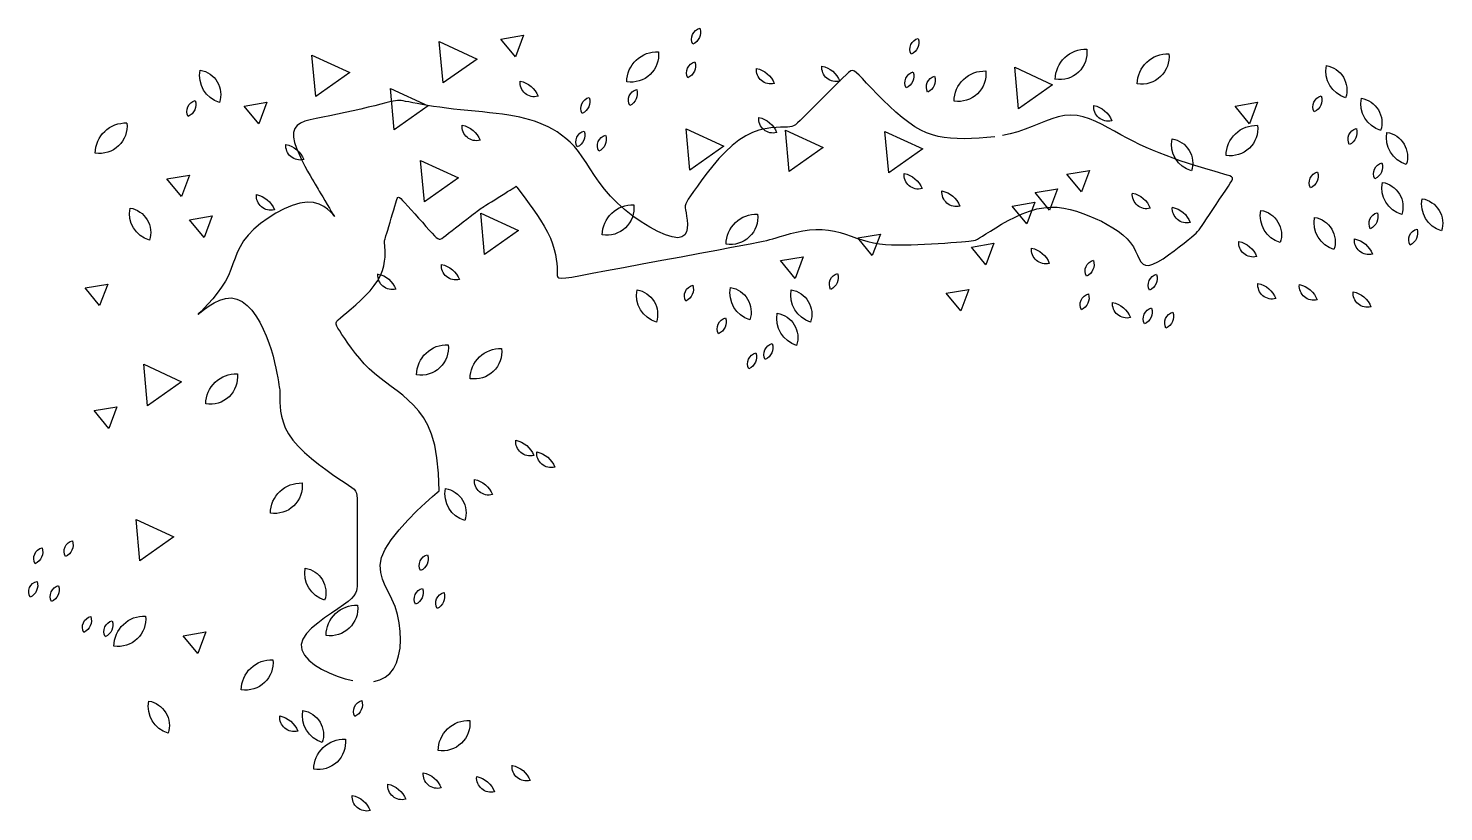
# Model space of a CAD drawing. Extents: x 4.74 to 10.01, y 6.39 to 7.86.
# Drawn here: x 4.741 to 7.396, y 6.394 to 7.864 of the extents above; entities that cross this region are included whole.
import ezdxf

# ---------------------------------------------------------------- set-up
doc = ezdxf.new("R2010")
doc.units = 0
doc.layers.get('0').update_dxf_attribs({"linetype": 'CONTINUOUS'})

# ---------------------------------------------------------------- blocks, each defined once
blk = doc.blocks.new('PLANT2')
for p, q in [((1990.9, 1376.8), (2000.4, 1385.1)), ((2004.3, 1383.7), (1998.5, 1374)), ((2000.4, 1385.1), (2008.5, 1392.6)), ((2010.2, 1392), (2004.3, 1383.7)), ((2008.5, 1392.6), (2014.8, 1398.7)), ((2015.3, 1398.5), (2010.2, 1392)), ((2014.8, 1398.7), (2018.9, 1402.8)), ((2018.9, 1402.8), (2015.3, 1398.5)), ((2018.9, 1402.8), (2020.3, 1404.3)), ((2020.3, 1404.3), (2018.9, 1402.8)), ((1958, 1353.1), (1969.3, 1360.2)), ((1969.3, 1360.2), (1980.4, 1368.3)), ((1980.4, 1368.3), (1990.9, 1376.8)), ((1993.6, 1363.5), (1990.3, 1352.6)), ((1998.5, 1374), (1993.6, 1363.5)), ((1893.3, 1325.5), (1903.9, 1330.7)), ((1903.9, 1330.7), (1914.6, 1335)), ((1914.6, 1335), (1925.3, 1338.9)), ((1925.3, 1338.9), (1936.1, 1342.8)), ((1936.1, 1342.8), (1947, 1347.4)), ((1947, 1347.4), (1958, 1353.1)), ((1990.3, 1352.6), (1989.3, 1341.7)), ((1989.3, 1341.7), (1991.4, 1331.4)), ((1991.4, 1331.4), (1996.2, 1321.5)), ((1860.6, 1299.8), (1871.6, 1310.5)), ((1871.6, 1310.5), (1882.5, 1318.9)), ((1882.5, 1318.9), (1893.3, 1325.5)), ((1996.2, 1321.5), (2003.4, 1312.3)), ((2003.4, 1312.3), (2012.5, 1303.7)), ((2012.5, 1303.7), (2023.3, 1295.8)), ((1839.5, 1273.1), (1849.7, 1287.2)), ((1849.7, 1287.2), (1860.6, 1299.8)), ((2023.3, 1295.8), (2035.1, 1288.6)), ((2035.1, 1288.6), (2047.8, 1282.1)), ((2047.8, 1282.1), (2060.7, 1276.4)), ((2060.7, 1276.4), (2073.7, 1271.4)), ((1822.1, 1242.9), (1830.1, 1258.2)), ((1830.1, 1258.2), (1839.5, 1273.1)), ((2073.7, 1271.4), (2086.4, 1267.2)), ((2086.4, 1267.2), (2098.7, 1263.7)), ((2098.7, 1263.7), (2110.3, 1260.7)), ((2110.3, 1260.7), (2121.1, 1258.3)), ((2121.1, 1258.3), (2130.9, 1256.4)), ((2130.9, 1256.4), (2139.5, 1254.8)), ((2139.5, 1254.8), (2146.6, 1253.6)), ((2146.6, 1253.6), (2152.3, 1252.7)), ((2152.3, 1252.7), (2156.5, 1252)), ((2156.5, 1252), (2159.5, 1251.5)), ((2159.5, 1251.5), (2161.6, 1251.1)), ((2161.6, 1251.1), (2162.8, 1250.9)), ((2162.8, 1250.9), (2163.4, 1250.8)), ((2163.4, 1250.8), (2163.7, 1250.8)), ((2163.7, 1250.8), (2163.7, 1250.8)), ((2163.7, 1250.8), (2163.7, 1250.8)), ((2163.7, 1250.8), (2163.9, 1250.8)), ((2163.9, 1250.8), (2164.5, 1250.8)), ((2164.5, 1250.8), (2165.6, 1250.8)), ((2165.6, 1250.8), (2167.4, 1250.8)), ((2167.4, 1250.8), (2170.2, 1250.8)), ((2170.2, 1250.8), (2173.9, 1250.8)), ((2173.9, 1250.8), (2179, 1250.8)), ((2179, 1250.8), (2185.4, 1250.7)), ((2185.4, 1250.7), (2193.1, 1250.4)), ((2193.1, 1250.4), (2201.9, 1249.5)), ((2201.9, 1249.5), (2211.6, 1247.8)), ((1665.9, 1218.5), (1671.6, 1223)), ((1671.6, 1223), (1678.8, 1225.2)), ((1678.8, 1225.2), (1687.5, 1225.1)), ((1687.5, 1225.1), (1697.6, 1223.1)), ((1697.6, 1223.1), (1708.5, 1219.6)), ((1811.5, 1213.1), (1815.8, 1227.7)), ((1815.8, 1227.7), (1822.1, 1242.9)), ((2211.6, 1247.8), (2222, 1244.9)), ((2222, 1244.9), (2233.1, 1240.6)), ((2233.1, 1240.6), (2244.5, 1234.6)), ((2244.5, 1234.6), (2256.2, 1226.6)), ((2256.2, 1226.6), (2267.9, 1216.5)), ((1654.9, 1194.1), (1657.8, 1203.9)), ((1657.8, 1203.9), (1661.4, 1212.1)), ((1661.4, 1212.1), (1665.9, 1218.5)), ((1708.5, 1219.6), (1719.8, 1214.9)), ((1719.8, 1214.9), (1731, 1209.6)), ((1731, 1209.6), (1741.8, 1204)), ((1741.8, 1204), (1751.5, 1198.7)), ((1751.5, 1198.7), (1759.8, 1193.9)), ((1809.6, 1199.6), (1811.5, 1213.1)), ((1810.3, 1187.6), (1809.6, 1199.6)), ((2267.9, 1216.5), (2279.5, 1204.7)), ((2279.5, 1204.7), (2290.8, 1191.8)), ((2609.4, 1191.3), (2619.5, 1200.9)), ((2619.5, 1200.9), (2629.8, 1207.8)), ((2629.8, 1207.8), (2640, 1211)), ((2640, 1211), (2650.1, 1209.9)), ((2650.1, 1209.9), (2659.8, 1204.9)), ((2659.8, 1204.9), (2669.2, 1196.6)), ((2669.2, 1196.6), (2677.9, 1185.8)), ((1647.5, 1157), (1650, 1170.4)), ((1650, 1170.4), (1652.4, 1182.8)), ((1652.4, 1182.8), (1654.9, 1194.1)), ((1759.8, 1193.9), (1766.4, 1190.2)), ((1766.4, 1190.2), (1771.6, 1187.2)), ((1771.6, 1187.2), (1775.6, 1184.9)), ((1775.6, 1184.9), (1779, 1182.9)), ((1779, 1182.9), (1782.2, 1181.1)), ((1782.2, 1181.1), (1785.4, 1179.1)), ((1785.4, 1179.1), (1789.2, 1176.9)), ((1789.2, 1176.9), (1793.9, 1174)), ((1793.9, 1174), (1799.9, 1170.5)), ((1799.9, 1170.5), (1806.6, 1166.4)), ((1813.2, 1177.2), (1810.3, 1187.6)), ((1817.5, 1168.4), (1813.2, 1177.2)), ((1822.6, 1161.2), (1817.5, 1168.4)), ((2290.8, 1191.8), (2301.5, 1178.3)), ((2301.5, 1178.3), (2311.6, 1164.8)), ((2590.1, 1167.1), (2599.6, 1179.7)), ((2599.6, 1179.7), (2609.4, 1191.3)), ((2677.9, 1185.8), (2686, 1172.9)), ((2686, 1172.9), (2693.1, 1158.6)), ((1641.5, 1128.2), (1644.6, 1142.8)), ((1644.6, 1142.8), (1647.5, 1157)), ((1806.6, 1166.4), (1813.7, 1162.2)), ((1813.7, 1162.2), (1820.6, 1158)), ((1820.6, 1158), (1826.9, 1154.3)), ((1827.7, 1155.6), (1822.6, 1161.2)), ((1826.9, 1154.3), (1831.9, 1151.2)), ((1832.2, 1151.6), (1827.7, 1155.6)), ((1831.9, 1151.2), (1835.4, 1149.2)), ((1835.4, 1149.2), (1832.2, 1151.6)), ((1835.4, 1149.2), (1836.6, 1148.4)), ((1836.6, 1148.4), (1835.4, 1149.2)), ((2033.3, 1143.9), (2030.3, 1141.4)), ((2036, 1145.2), (2033.3, 1143.9)), ((2038.8, 1145.2), (2036, 1145.2)), ((2042.1, 1144), (2038.8, 1145.2)), ((2046.2, 1141.8), (2042.1, 1144)), ((2311.6, 1164.8), (2320.7, 1151.9)), ((2320.7, 1151.9), (2328.7, 1140.1)), ((2565.6, 1131.4), (2573, 1142)), ((2573, 1142), (2581.3, 1154.2)), ((2581.3, 1154.2), (2590.1, 1167.1)), ((2693.1, 1158.6), (2699.2, 1143.6)), ((2699.2, 1143.6), (2704.1, 1128.6)), ((1638.2, 1113.5), (1641.5, 1128.2)), ((2010, 1117.2), (2002.4, 1108.4)), ((2016.7, 1125.2), (2010, 1117.2)), ((2022.3, 1132), (2016.7, 1125.2)), ((2026.8, 1137.4), (2022.3, 1132)), ((2030.3, 1141.4), (2026.8, 1137.4)), ((2051.4, 1138.5), (2046.2, 1141.8)), ((2057.9, 1134.3), (2051.4, 1138.5)), ((2065.7, 1129.2), (2057.9, 1134.3)), ((2074.3, 1123.3), (2065.7, 1129.2)), ((2083.7, 1116.6), (2074.3, 1123.3)), ((2093.5, 1109.2), (2083.7, 1116.6)), ((2328.7, 1140.1), (2335.4, 1130)), ((2335.4, 1130), (2340.7, 1122)), ((2340.7, 1122), (2345, 1116)), ((2345, 1116), (2348.6, 1111.7)), ((2548.4, 1112.1), (2553.5, 1116.6)), ((2553.5, 1116.6), (2559.2, 1122.9)), ((2559.2, 1122.9), (2565.6, 1131.4)), ((2704.1, 1128.6), (2707.7, 1113.9)), ((1631.6, 1085.3), (1634.9, 1099.1)), ((1634.9, 1099.1), (1638.2, 1113.5)), ((1985.1, 1090.2), (1975.8, 1081.6)), ((1994.1, 1099.3), (1985.1, 1090.2)), ((2002.4, 1108.4), (1994.1, 1099.3)), ((2103.3, 1101.1), (2093.5, 1109.2)), ((2113.1, 1092.4), (2103.3, 1101.1)), ((2122.5, 1083.1), (2113.1, 1092.4)), ((2348.6, 1111.7), (2352.1, 1108.8)), ((2352.1, 1108.8), (2355.8, 1107.1)), ((2355.8, 1107.1), (2360.2, 1106.2)), ((2360.2, 1106.2), (2365.8, 1105.9)), ((2365.8, 1105.9), (2372.9, 1105.8)), ((2372.9, 1105.8), (2381.9, 1105.8)), ((2381.9, 1105.8), (2392.5, 1105.8)), ((2392.5, 1105.8), (2404.4, 1105.8)), ((2404.4, 1105.8), (2417, 1105.8)), ((2417, 1105.8), (2430, 1105.8)), ((2430, 1105.8), (2443, 1105.8)), ((2443, 1105.8), (2455.6, 1105.8)), ((2455.6, 1105.8), (2467.3, 1105.8)), ((2467.3, 1105.8), (2477.9, 1105.8)), ((2477.9, 1105.8), (2487.3, 1105.8)), ((2487.3, 1105.8), (2495.8, 1105.8)), ((2495.8, 1105.8), (2503.3, 1105.8)), ((2503.3, 1105.8), (2510, 1105.8)), ((2510, 1105.8), (2516, 1105.8)), ((2516, 1105.8), (2521.4, 1105.8)), ((2521.4, 1105.8), (2526.3, 1105.8)), ((2526.3, 1105.8), (2530.8, 1105.9)), ((2530.8, 1105.9), (2535.1, 1106.2)), ((2535.1, 1106.2), (2539.4, 1107.2)), ((2539.4, 1107.2), (2543.7, 1109)), ((2543.7, 1109), (2548.4, 1112.1)), ((1625.7, 1061.3), (1628.5, 1072.6)), ((1628.5, 1072.6), (1631.6, 1085.3)), ((1956.6, 1067.2), (1947.1, 1062.1)), ((1966.2, 1073.8), (1956.6, 1067.2)), ((1975.8, 1081.6), (1966.2, 1073.8)), ((2131.2, 1073.2), (2122.5, 1083.1)), ((2139.5, 1063), (2131.2, 1073.2)), ((2147.6, 1052.5), (2139.5, 1063)), ((2491.1, 1062.5), (2476.6, 1060)), ((2504.5, 1061.7), (2491.1, 1062.5)), ((2706.3, 1063.4), (2701.4, 1053.4)), ((2709.2, 1074.5), (2706.3, 1063.4)), ((1619.1, 1033.9), (1620.1, 1038.4)), ((1620.1, 1038.4), (1621.4, 1044.3)), ((1621.4, 1044.3), (1623.3, 1051.8)), ((1623.3, 1051.8), (1625.7, 1061.3)), ((1823.9, 1037.2), (1817, 1035.1)), ((1831.5, 1039.5), (1823.9, 1037.2)), ((1839.5, 1041.9), (1831.5, 1039.5)), ((1847.4, 1044.2), (1839.5, 1041.9)), ((1855, 1046.5), (1847.4, 1044.2)), ((1862, 1048.6), (1855, 1046.5)), ((1867.9, 1050.4), (1862, 1048.6)), ((1872.6, 1051.8), (1867.9, 1050.4)), ((1876.1, 1052.8), (1872.6, 1051.8)), ((1878.6, 1053.6), (1876.1, 1052.8)), ((1880.3, 1054.1), (1878.6, 1053.6)), ((1881.4, 1054.4), (1880.3, 1054.1)), ((1881.9, 1054.6), (1881.4, 1054.4)), ((1882.1, 1054.6), (1881.9, 1054.6)), ((1882.3, 1054.6), (1882.1, 1054.6)), ((1882.1, 1054.6), (1882.1, 1054.6)), ((1882.1, 1054.6), (1882.1, 1054.6)), ((1882.8, 1054.6), (1882.3, 1054.6)), ((1883.6, 1054.5), (1882.8, 1054.6)), ((1885.1, 1054.5), (1883.6, 1054.5)), ((1887.3, 1054.3), (1885.1, 1054.5)), ((1890.3, 1054.1), (1887.3, 1054.3)), ((1894.3, 1053.9), (1890.3, 1054.1)), ((1899.5, 1053.6), (1894.3, 1053.9)), ((1905.6, 1053.4), (1899.5, 1053.6)), ((1912.7, 1053.6), (1905.6, 1053.4)), ((1920.5, 1054.4), (1912.7, 1053.6)), ((1928.9, 1055.9), (1920.5, 1054.4)), ((1937.8, 1058.4), (1928.9, 1055.9)), ((1947.1, 1062.1), (1937.8, 1058.4)), ((2155.5, 1041.8), (2147.6, 1052.5)), ((2163.7, 1031), (2155.5, 1041.8)), ((2443.2, 1042), (2424.7, 1027.3)), ((2460.7, 1053.2), (2443.2, 1042)), ((2476.6, 1060), (2460.7, 1053.2)), ((2517.2, 1058.4), (2504.5, 1061.7)), ((2529.5, 1053.2), (2517.2, 1058.4)), ((2542, 1047), (2529.5, 1053.2)), ((2554.9, 1040.6), (2542, 1047)), ((2568.7, 1034.7), (2554.9, 1040.6)), ((2685.5, 1037.6), (2674.2, 1032)), ((2694.5, 1044.8), (2685.5, 1037.6)), ((2701.4, 1053.4), (2694.5, 1044.8)), ((1618.6, 1026.8), (1618.7, 1030.1)), ((1618.9, 1023.4), (1618.6, 1026.8)), ((1618.7, 1030.1), (1619.1, 1033.9)), ((1619.5, 1019.6), (1618.9, 1023.4)), ((1620.5, 1014.9), (1619.5, 1019.6)), ((1621.6, 1008.9), (1620.5, 1014.9)), ((1801, 1029.4), (1800.3, 1028)), ((1800.3, 1028), (1801, 1026.2)), ((1803, 1030.7), (1801, 1029.4)), ((1801, 1026.2), (1803, 1023.7)), ((1806.3, 1031.9), (1803, 1030.7)), ((1803, 1023.7), (1806.3, 1020.5)), ((1811, 1033.3), (1806.3, 1031.9)), ((1806.3, 1020.5), (1811, 1016.3)), ((1817, 1035.1), (1811, 1033.3)), ((1811, 1016.3), (1817, 1010.9)), ((1817, 1010.9), (1823.9, 1004.7)), ((2172.1, 1020.4), (2163.7, 1031)), ((2181.1, 1010), (2172.1, 1020.4)), ((2190.9, 999.9), (2181.1, 1010)), ((2406.5, 1010.7), (2389.3, 993.7)), ((2424.7, 1027.3), (2406.5, 1010.7)), ((2583.6, 1030.1), (2568.7, 1034.7)), ((2599.2, 1026.8), (2583.6, 1030.1)), ((2615.3, 1024.9), (2599.2, 1026.8)), ((2631.2, 1024.4), (2615.3, 1024.9)), ((2646.7, 1025.4), (2631.2, 1024.4)), ((2661.2, 1028), (2646.7, 1025.4)), ((2674.2, 1032), (2661.2, 1028)), ((1623.1, 1001.7), (1621.6, 1008.9)), ((1624.6, 993.3), (1623.1, 1001.7)), ((1626.3, 983.9), (1624.6, 993.3)), ((1628.1, 973.6), (1626.3, 983.9)), ((1823.9, 1004.7), (1831.5, 997.8)), ((1831.5, 997.8), (1839.5, 990.7)), ((1839.5, 990.7), (1847.4, 983.5)), ((1847.4, 983.5), (1855, 976.7)), ((2201.7, 990.3), (2190.9, 999.9)), ((2214, 981.4), (2201.7, 990.3)), ((2389.3, 993.7), (2374.2, 977.9)), ((1629.9, 962.5), (1628.1, 973.6)), ((1631.6, 950.6), (1629.9, 962.5)), ((1855, 976.7), (1862, 970.5)), ((1862, 970.5), (1867.9, 965.1)), ((1867.9, 965.1), (1872.6, 960.9)), ((1872.6, 960.9), (1876, 957.5)), ((1876, 957.5), (1878.1, 954.8)), ((2228.4, 973.3), (2214, 981.4)), ((2245.4, 966.3), (2228.4, 973.3)), ((2265.6, 960.4), (2245.4, 966.3)), ((2289.7, 956.1), (2265.6, 960.4)), ((2318.1, 953.3), (2289.7, 956.1)), ((2362.2, 964.7), (2354.3, 955.7)), ((2374.2, 977.9), (2362.2, 964.7)), ((1633.3, 938.1), (1631.6, 950.6)), ((1634.8, 925.1), (1633.3, 938.1)), ((1868, 934.2), (1863.1, 927.9)), ((1872.2, 939.5), (1868, 934.2)), ((1875.4, 943.8), (1872.2, 939.5)), ((1877.7, 947.1), (1875.4, 943.8)), ((1878.9, 949.9), (1877.7, 947.1)), ((1878.1, 954.8), (1879.1, 952.3)), ((1879.1, 952.3), (1878.9, 949.9)), ((2351.4, 952.3), (2318.1, 953.3)), ((2354.3, 955.7), (2351.4, 952.3)), ((1636.2, 911.7), (1634.8, 925.1)), ((1637.6, 898.1), (1636.2, 911.7)), ((1846.7, 906.8), (1841.4, 900)), ((1852.3, 913.9), (1846.7, 906.8)), ((1857.8, 921.1), (1852.3, 913.9)), ((1863.1, 927.9), (1857.8, 921.1)), ((1638.9, 884.5), (1637.6, 898.1)), ((1640.3, 871), (1638.9, 884.5)), ((1824.4, 878.1), (1822.7, 875.7)), ((1826.5, 880.8), (1824.4, 878.1)), ((1829, 884.1), (1826.5, 880.8)), ((1832.3, 888.4), (1829, 884.1)), ((1836.5, 893.7), (1832.3, 888.4)), ((1841.4, 900), (1836.5, 893.7)), ((1641.7, 857.8), (1640.3, 871)), ((1643.1, 845), (1641.7, 857.8)), ((1808.8, 853.9), (1805, 847.8)), ((1812.3, 859.4), (1808.8, 853.9)), ((1815.3, 864.2), (1812.3, 859.4)), ((1817.6, 868), (1815.3, 864.2)), ((1819.5, 871), (1817.6, 868)), ((1821.2, 873.5), (1819.5, 871)), ((1822.7, 875.7), (1821.2, 873.5)), ((1644.6, 832.9), (1643.1, 845)), ((1646.3, 821.6), (1644.6, 832.9)), ((1789.8, 823.5), (1786.8, 818.7)), ((1793.3, 829), (1789.8, 823.5)), ((1797.1, 835.1), (1793.3, 829)), ((1801.1, 841.5), (1797.1, 835.1)), ((1805, 847.8), (1801.1, 841.5)), ((1648.1, 810.9), (1646.3, 821.6)), ((1650.2, 800.9), (1648.1, 810.9)), ((1652.5, 791.4), (1650.2, 800.9)), ((1779.8, 807.5), (1779.7, 807.4)), ((1779.7, 807.4), (1779.7, 807.3)), ((1779.7, 807.3), (1779.8, 807.3)), ((1780.1, 807.9), (1779.8, 807.5)), ((1779.8, 807.3), (1780, 807.1)), ((1780, 807.1), (1780.6, 806.7)), ((1780.6, 808.8), (1780.1, 807.9)), ((1781.5, 810.1), (1780.6, 808.8)), ((1780.6, 806.7), (1781.9, 805.7)), ((1782.7, 812.1), (1781.5, 810.1)), ((1781.9, 805.7), (1783.9, 804.2)), ((1784.5, 815), (1782.7, 812.1)), ((1783.9, 804.2), (1786.9, 802)), ((1786.8, 818.7), (1784.5, 815)), ((1786.9, 802), (1791.2, 798.8)), ((1791.2, 798.8), (1796.8, 794.6)), ((1655, 782.2), (1652.5, 791.4)), ((1657.8, 773.4), (1655, 782.2)), ((1661, 764.7), (1657.8, 773.4)), ((1796.8, 794.6), (1804, 789.2)), ((1804, 789.2), (1812.5, 783)), ((1812.5, 783), (1822, 776.1)), ((1822, 776.1), (1832.5, 769)), ((1664.5, 756.2), (1661, 764.7)), ((1668.5, 747.7), (1664.5, 756.2)), ((1672.9, 739.2), (1668.5, 747.7)), ((1832.5, 769), (1843.4, 761.8)), ((1843.4, 761.8), (1854.7, 755)), ((1854.7, 755), (1866.1, 748.7)), ((1866.1, 748.7), (1877.3, 743.4)), ((1677.9, 730.8), (1672.9, 739.2)), ((1683.6, 722.4), (1677.9, 730.8)), ((1689.9, 714.2), (1683.6, 722.4)), ((1877.3, 743.4), (1888, 739.2)), ((1888, 739.2), (1898.2, 736)), ((1898.2, 736), (1907.8, 733.7)), ((1907.8, 733.7), (1916.7, 732.2)), ((1916.7, 732.2), (1924.7, 731.3)), ((1924.7, 731.3), (1931.9, 730.8)), ((1931.9, 730.8), (1938.1, 730.6)), ((1938.1, 730.6), (1943.2, 730.6)), ((1943.2, 730.6), (1947.3, 730.5)), ((1947.3, 730.5), (1950.1, 729.6)), ((1950.1, 729.6), (1951.8, 727.2)), ((1951.8, 727.2), (1952.4, 722.4)), ((1952.4, 722.4), (1951.8, 714.6)), ((1697.1, 706.2), (1689.9, 714.2)), ((1705.2, 698.4), (1697.1, 706.2)), ((1714.3, 690.8), (1705.2, 698.4)), ((1724.4, 683.4), (1714.3, 690.8)), ((1950.1, 703), (1947.3, 686.8)), ((1951.8, 714.6), (1950.1, 703)), ((1735.4, 676.1), (1724.4, 683.4)), ((1747.2, 668.5), (1735.4, 676.1)), ((1759.5, 660.4), (1747.2, 668.5)), ((1943.2, 665.2), (1938.1, 637.9)), ((1947.3, 686.8), (1943.2, 665.2)), ((1772.2, 651.6), (1759.5, 660.4)), ((1785.1, 641.8), (1772.2, 651.6)), ((1798.1, 630.8), (1785.1, 641.8)), ((1938.1, 637.9), (1932.2, 606)), ((1811, 618.2), (1798.1, 630.8)), ((1823.6, 604.1), (1811, 618.2)), ((1835.6, 588.8), (1823.6, 604.1)), ((1846.6, 572.9), (1835.6, 588.8)), ((1932.2, 606), (1925.6, 571)), ((1856.4, 557), (1846.6, 572.9)), ((1925.6, 571), (1918.8, 534.5)), ((1864.6, 541.6), (1856.4, 557)), ((1870.9, 527.3), (1864.6, 541.6)), ((1918.8, 534.5), (1912, 497.9)), ((1874.9, 514.7), (1870.9, 527.3)), ((1876.3, 504.3), (1874.9, 514.7)), ((1789.7, 474.8), (1797.7, 480.4)), ((1797.7, 480.4), (1803.9, 484.6)), ((1803.9, 484.6), (1808.8, 487.5)), ((1808.8, 487.5), (1812.8, 489.3)), ((1812.8, 489.3), (1816.4, 490.2)), ((1816.4, 490.2), (1820.1, 490.3)), ((1820.1, 490.3), (1824.3, 489.8)), ((1824.3, 489.8), (1829.5, 488.9)), ((1829.5, 488.9), (1836, 487.7)), ((1836, 487.7), (1843.4, 486.7)), ((1843.4, 486.7), (1851.2, 486.1)), ((1851.2, 486.1), (1858.8, 486.5)), ((1858.8, 486.5), (1865.6, 488.1)), ((1865.6, 488.1), (1871.2, 491.3)), ((1871.2, 491.3), (1874.9, 496.6)), ((1874.9, 496.6), (1876.3, 504.3)), ((1912, 497.9), (1905.4, 463)), ((1754.8, 449.3), (1767.8, 459.1)), ((1767.8, 459.1), (1779.6, 467.6)), ((1779.6, 467.6), (1789.7, 474.8)), ((1905.4, 463), (1899.5, 431)), ((1714.9, 414.8), (1727.8, 427)), ((1727.8, 427), (1741.3, 438.5)), ((1741.3, 438.5), (1754.8, 449.3)), ((1899.5, 431), (1894.3, 403.7)), ((1693, 389.5), (1703.1, 402.3)), ((1703.1, 402.3), (1714.9, 414.8)), ((1894.3, 403.7), (1890.3, 382.1)), ((1679, 364.2), (1685, 376.7)), ((1685, 376.7), (1693, 389.5)), ((1890.3, 382.1), (1887.2, 365.6)), ((1671.8, 340.5), (1674.7, 352)), ((1674.7, 352), (1679, 364.2)), ((1884.8, 353.3), (1882.9, 344.2)), ((1887.2, 365.6), (1884.8, 353.3)), ((1668.9, 311.4), (1669.2, 319.9)), ((1669.2, 319.9), (1670.1, 329.7)), ((1670.1, 329.7), (1671.8, 340.5)), ((1876.4, 319.9), (1874.1, 312.1)), ((1878.3, 326.1), (1876.4, 319.9)), ((1879.9, 331.6), (1878.3, 326.1)), ((1881.4, 337.3), (1879.9, 331.6)), ((1882.9, 344.2), (1881.4, 337.3)), ((1667.8, 290.4), (1668.5, 294.1)), ((1668.5, 294.1), (1668.8, 298.6)), ((1668.8, 304.2), (1668.9, 311.4)), ((1668.8, 298.6), (1668.8, 304.2)), ((1868.6, 292.6), (1865.9, 281.3)), ((1871.4, 302.9), (1868.6, 292.6)), ((1874.1, 312.1), (1871.4, 302.9)), ((1642.6, 261), (1650.3, 268.7)), ((1650.3, 268.7), (1656.4, 274.8)), ((1656.4, 274.8), (1661, 279.6)), ((1661, 279.6), (1664.3, 283.6)), ((1664.3, 283.6), (1666.5, 287)), ((1666.5, 287), (1667.8, 290.4)), ((1863.6, 269.5), (1861.8, 257.3)), ((1865.9, 281.3), (1863.6, 269.5)), ((1613.3, 231.7), (1623.7, 242.1)), ((1623.7, 242.1), (1633.6, 251.9)), ((1633.6, 251.9), (1642.6, 261)), ((1861.8, 257.3), (1860.8, 245.1)), ((1860.8, 245.1), (1860.8, 233.2)), ((1593.1, 211.5), (1603, 221.4)), ((1603, 221.4), (1613.3, 231.7)), ((1860.8, 233.2), (1861.9, 221.7)), ((1861.9, 221.7), (1863.9, 210.6)), ((1566, 183.8), (1570.3, 188.7)), ((1570.3, 188.7), (1576.4, 194.8)), ((1576.4, 194.8), (1584.1, 202.5)), ((1584.1, 202.5), (1593.1, 211.5)), ((1863.9, 210.6), (1866.7, 199.9)), ((1866.7, 199.9), (1870, 189.5)), ((1870, 189.5), (1873.6, 179.1)), ((1562.7, 176.3), (1563.4, 179.8)), ((1563.7, 172.8), (1562.7, 176.3)), ((1563.4, 179.8), (1566, 183.8)), ((1566.6, 168.8), (1563.7, 172.8)), ((1571.3, 164), (1566.6, 168.8)), ((1577.8, 157.8), (1571.3, 164)), ((1873.6, 179.1), (1877.2, 168.8)), ((1877.2, 168.8), (1880.6, 158.4)), ((1586.1, 150.1), (1577.8, 157.8)), ((1595.9, 140.9), (1586.1, 150.1)), ((1606.6, 130.5), (1595.9, 140.9)), ((1880.6, 158.4), (1883.5, 147.9)), ((1883.5, 147.9), (1885.9, 137.1)), ((1885.9, 137.1), (1887.6, 126)), ((1618, 119.3), (1606.6, 130.5)), ((1629.4, 107.4), (1618, 119.3)), ((1640.6, 95.3), (1629.4, 107.4)), ((1887.6, 126), (1888.8, 114.7)), ((1888.8, 114.7), (1889.6, 103.1)), ((1651, 83.1), (1640.6, 95.3)), ((1660.3, 71.1), (1651, 83.1)), ((1889.6, 103.1), (1889.9, 91.3)), ((1889.9, 91.3), (1889.9, 79.1)), ((1668, 59.7), (1660.3, 71.1)), ((1674.3, 48.5), (1668, 59.7)), ((1889.2, 54.1), (1888.6, 41.2)), ((1889.7, 66.7), (1889.2, 54.1)), ((1889.9, 79.1), (1889.7, 66.7)), ((1679.3, 37.6), (1674.3, 48.5)), ((1683.2, 26.7), (1679.3, 37.6)), ((1686.1, 15.7), (1683.2, 26.7)), ((1887.9, 28.3), (1887.2, 15.6)), ((1888.6, 41.2), (1887.9, 28.3)), ((1688.1, 4.4), (1686.1, 15.7)), ((1689.4, -7.4), (1688.1, 4.4)), ((1886.4, 3.5), (1885.6, -8)), ((1887.2, 15.6), (1886.4, 3.5)), ((1690.1, -19.8), (1689.4, -7.4)), ((1690.5, -33), (1690.1, -19.8)), ((1884.8, -18.5), (1884.1, -27.7)), ((1885.6, -8), (1884.8, -18.5)), ((1689.7, -61), (1690.3, -46.8)), ((1690.3, -46.8), (1690.5, -33)), ((1881.8, -50.5), (1880.7, -54.1)), ((1882.5, -46.4), (1881.8, -50.5)), ((1883, -41.6), (1882.5, -46.4)), ((1883.5, -35.5), (1883, -41.6)), ((1884.1, -27.7), (1883.5, -35.5)), ((1686.8, -90.3), (1688.5, -75.6)), ((1688.5, -75.6), (1689.7, -61)), ((1869.3, -73.8), (1864, -82.2)), ((1873.5, -67.2), (1869.3, -73.8)), ((1876.7, -62), (1873.5, -67.2)), ((1879.1, -57.8), (1876.7, -62)), ((1880.7, -54.1), (1879.1, -57.8)), ((1681.2, -119.4), (1684.3, -105)), ((1851.1, -103.3), (1844.3, -115.6)), ((1857.8, -92.1), (1851.1, -103.3)), ((1864, -82.2), (1857.8, -92.1)), ((1677.3, -133.5), (1681.2, -119.4)), ((1837.6, -128.6), (1831.5, -142)), ((1844.3, -115.6), (1837.6, -128.6)), ((1667.6, -160.3), (1672.7, -147.1)), ((1672.7, -147.1), (1677.3, -133.5)), ((1826.3, -155.6), (1822.4, -169.1)), ((1831.5, -142), (1826.3, -155.6)), ((1653, -197.5), (1657.4, -185.4)), ((1657.4, -185.4), (1662.4, -173)), ((1662.4, -173), (1667.6, -160.3)), ((1820, -182.2), (1819, -195)), ((1822.4, -169.1), (1820, -182.2)), ((1646.9, -221.3), (1649.3, -209.5)), ((1649.3, -209.5), (1653, -197.5)), ((1819, -195), (1819.3, -207.5)), ((1819.3, -207.5), (1820.8, -219.7)), ((1646.1, -233), (1646.9, -221.3)), ((1646.9, -244.7), (1646.1, -233)), ((1820.8, -219.7), (1823.3, -231.7)), ((1823.3, -231.7), (1826.6, -243.6)), ((1649.4, -256.5), (1646.9, -244.7)), ((1653.3, -268.2), (1649.4, -256.5)), ((1826.6, -243.6), (1830.6, -255.4)), ((1830.6, -255.4), (1835.2, -267.1)), ((1658.1, -279.9), (1653.3, -268.2)), ((1663.8, -291.6), (1658.1, -279.9)), ((1670, -303.4), (1663.8, -291.6)), ((1835.2, -267.1), (1840.2, -278.8)), ((1840.2, -278.8), (1845.6, -290.3)), ((1845.6, -290.3), (1851.4, -301.5)), ((1676.5, -315.1), (1670, -303.4)), ((1683, -326.8), (1676.5, -315.1)), ((1851.4, -301.5), (1857.5, -312.1)), ((1857.5, -312.1), (1864, -321.9)), ((1689.3, -338.5), (1683, -326.8)), ((1695.3, -350.3), (1689.3, -338.5)), ((1864, -321.9), (1870.9, -330.9)), ((1870.9, -330.9), (1878.2, -338.7)), ((1878.2, -338.7), (1885.8, -345.3)), ((1701.1, -362.2), (1695.3, -350.3)), ((1706.7, -374.2), (1701.1, -362.2)), ((1885.8, -345.3), (1893.7, -350.5)), ((1893.7, -350.5), (1901.6, -354.6)), ((1901.6, -354.6), (1909.1, -358.1)), ((1909.1, -358.1), (1915.8, -361.3)), ((1915.8, -361.3), (1921.5, -364.6)), ((1921.5, -364.6), (1925.7, -368.5)), ((1925.7, -368.5), (1928, -373.3)), ((1712, -386.5), (1706.7, -374.2)), ((1717.2, -399), (1712, -386.5)), ((1921.6, -396.1), (1915.7, -406)), ((1925.9, -387.1), (1921.6, -396.1)), ((1928.2, -379.4), (1925.9, -387.1)), ((1928, -373.3), (1928.2, -379.4)), ((1722.2, -411.7), (1717.2, -399)), ((1727.1, -424.9), (1722.2, -411.7)), ((1908.7, -416.4), (1901.2, -426.7)), ((1915.7, -406), (1908.7, -416.4)), ((1731.8, -438.4), (1727.1, -424.9)), ((1736.4, -451.9), (1731.8, -438.4)), ((1886.4, -445.6), (1880.1, -453.3)), ((1893.6, -436.6), (1886.4, -445.6)), ((1901.2, -426.7), (1893.6, -436.6)), ((1740.7, -465.4), (1736.4, -451.9)), ((1744.7, -478.4), (1740.7, -465.4)), ((1858.1, -476.3), (1853.7, -479.4)), ((1861.7, -473.6), (1858.1, -476.3)), ((1864.8, -470.9), (1861.7, -473.6)), ((1867.8, -467.9), (1864.8, -470.9)), ((1871.1, -464.2), (1867.8, -467.9)), ((1875.1, -459.4), (1871.1, -464.2)), ((1880.1, -453.3), (1875.1, -459.4)), ((1748.4, -490.6), (1744.7, -478.4)), ((1751.7, -501.8), (1748.4, -490.6)), ((1754.6, -511.8), (1751.7, -501.8)), ((1823.4, -499.5), (1813.9, -505.9)), ((1832.5, -493.5), (1823.4, -499.5)), ((1840.9, -487.9), (1832.5, -493.5)), ((1848, -483.2), (1840.9, -487.9)), ((1853.7, -479.4), (1848, -483.2)), ((1757, -520.1), (1754.6, -511.8)), ((1758.9, -526.6), (1757, -520.1)), ((1760.5, -531.4), (1758.9, -526.6)), ((1779.7, -528.6), (1774.1, -532.3)), ((1786.9, -523.9), (1779.7, -528.6)), ((1795.2, -518.3), (1786.9, -523.9)), ((1804.3, -512.2), (1795.2, -518.3)), ((1813.9, -505.9), (1804.3, -512.2)), ((1762.2, -534.5), (1760.5, -531.4)), ((1764.1, -536.1), (1762.2, -534.5)), ((1766.5, -536.2), (1764.1, -536.1)), ((1769.8, -534.9), (1766.5, -536.2)), ((1774.1, -532.3), (1769.8, -534.9))]:
    blk.add_line(p, q)
for points in [[(2003.8, 1589), (1970.6, 1616.4), (1963.5, 1573.9)], [(2234.2, 1572), (2201, 1599.3), (2193.9, 1556.9)], [(2437.9, 1449.5), (2482.9, 1513.3), (2405.1, 1520.4)], [(2146.7, 1435.2), (2191.8, 1499), (2114, 1506.1)], [(1799.1, 1435.5), (1765.8, 1462.9), (1758.7, 1420.4)], [(1875.8, 1392.9), (1842.6, 1420.3), (1835.5, 1377.8)], [(2656.6, 1405), (2623.4, 1432.4), (2616.3, 1389.9)], [(1662.5, 1290.6), (1629.3, 1317.9), (1622.2, 1275.5)], [(1566.5, 1119.7), (1611.5, 1183.5), (1533.7, 1190.6)], [(1629, 972.5), (1674.1, 1036.3), (1596.3, 1043.4)], [(1764.1, 915.9), (1809.1, 979.8), (1731.3, 986.9)], [(1540.9, 880.9), (1585.9, 944.7), (1508.1, 951.8)], [(1863.1, 802.9), (1908.1, 866.8), (1830.3, 873.9)], [(1863.1, 802.9), (1908.1, 866.8), (1830.3, 873.9)], [(1536.7, 808.7), (1503.5, 836), (1496.4, 793.6)], [(1704.6, 418), (1749.6, 481.8), (1671.8, 488.9)], [(1707.1, 231.3), (1752.1, 295.2), (1674.3, 302.3)], [(1952.6, 284.3), (1919.4, 311.7), (1912.3, 269.2)], [(1910, 139.4), (1876.7, 166.7), (1869.7, 124.3)], [(1709.5, 44.7), (1754.6, 108.5), (1676.8, 115.6)], [(2013.7, -26.6), (1980.5, 0.8), (1973.4, -41.7)], [(1927, -73.8), (1893.8, -46.5), (1886.7, -88.9)], [(1589.2, -198.7), (1634.2, -134.9), (1556.4, -127.8)], [(1850.3, -150.6), (1817, -123.2), (1809.9, -165.7)], [(1824.7, -193.2), (1791.4, -165.9), (1784.3, -208.3)], [(1790.5, -252.9), (1757.3, -225.5), (1750.2, -268)], [(1662.5, -568.4), (1629.3, -541.1), (1622.2, -583.5)]]:
    blk.add_lwpolyline(points, close=True)
for centre, radius, start, end in [((2478.4, 1691.8), 20.8, 61.8303, 165.4077), ((2465.9, 1720.4), 24.6, 252.0389, 335.1991), ((2541.5, 1701.2), 20.8, 61.8303, 165.4077), ((2529, 1729.8), 24.6, 252.0389, 335.1991), ((2549.6, 1660.9), 20.8, 61.8303, 165.4077), ((2537.1, 1689.6), 24.6, 252.0389, 335.1991), ((2465.2, 1634.8), 20.8, 61.8303, 165.4077), ((2452.7, 1663.4), 24.6, 252.0389, 335.1991), ((2607.3, 1600.4), 20.8, 61.8303, 165.4077), ((1666.8, 1589), 51.4, 263.565, 9.172), ((1718.2, 1540), 57.3, 90.6937, 182.0433), ((2594.8, 1629), 24.6, 252.0389, 335.1991), ((2615.4, 1560.1), 20.8, 61.8303, 165.4077), ((2602.9, 1588.7), 24.6, 252.0389, 335.1991), ((2592.2, 1554), 51.4, 263.565, 9.172), ((2643.7, 1504.9), 57.3, 90.6937, 182.0433), ((1831, 1480.5), 52.4, 16.7755, 101.3279), ((1866.5, 1539.7), 46.5, 189.7703, 288.3331), ((2756.4, 1445.4), 52.4, 16.7755, 101.3279), ((2791.9, 1504.7), 46.5, 189.7703, 288.3331), ((1639, 1404.6), 20.8, 61.8303, 165.4077), ((1626.5, 1433.2), 24.6, 252.0389, 335.1991), ((1572.2, 1349), 52.4, 16.7755, 101.3279), ((1607.7, 1408.2), 46.5, 189.7703, 288.3331), ((2137.7, 1381.7), 51.4, 263.565, 9.172), ((2189.1, 1332.6), 57.3, 90.6937, 182.0433), ((2725.7, 1265.9), 57.3, 90.6937, 182.0433), ((2674.2, 1315), 51.4, 263.565, 9.172), ((1797.7, 1267.9), 27, 345.5639, 95.0149), ((1840.5, 1304.2), 46.1, 191.7521, 248.8268), ((2394, 1211.2), 57.3, 90.6937, 182.0433), ((2342.5, 1260.3), 51.4, 263.565, 9.172), ((2776.4, 1224), 27, 345.5639, 95.0149), ((2819.2, 1260.3), 46.1, 191.7521, 248.8268), ((1703.5, 1212.7), 27, 345.5639, 95.0149), ((1746.3, 1249), 46.1, 191.7521, 248.8268), ((2506.7, 1151.7), 52.4, 16.7755, 101.3279), ((2542.3, 1211), 46.5, 189.7703, 288.3331), ((2773.9, 1156.1), 52.4, 16.7755, 101.3279), ((2809.5, 1215.4), 46.5, 189.7703, 288.3331), ((2823.4, 1179.1), 51.4, 263.565, 9.172), ((2874.8, 1130), 57.3, 90.6937, 182.0433), ((2572.1, 1156.1), 51.4, 263.565, 9.172), ((2623.5, 1107), 57.3, 90.6937, 182.0433), ((2765.2, 1091.9), 20.8, 61.8303, 165.4077), ((2752.7, 1120.6), 24.6, 252.0389, 335.1991), ((2925.5, 1088.2), 27, 345.5639, 95.0149), ((2968.3, 1124.4), 46.1, 191.7521, 248.8268), ((1946.8, 1040), 27, 345.5639, 95.0149), ((1989.6, 1076.3), 46.1, 191.7521, 248.8268), ((2904.3, 1021.6), 27, 345.5639, 95.0149), ((2947.1, 1057.8), 46.1, 191.7521, 248.8268), ((2083, 986.1), 51.4, 263.565, 9.172), ((2134.4, 937), 57.3, 90.6937, 182.0433), ((2491.5, 968.6), 20.8, 61.8303, 165.4077), ((2479, 997.2), 24.6, 252.0389, 335.1991), ((2554.7, 978), 20.8, 61.8303, 165.4077), ((2542.2, 1006.6), 24.6, 252.0389, 335.1991), ((2562.7, 937.7), 20.8, 61.8303, 165.4077), ((2550.2, 966.3), 24.6, 252.0389, 335.1991), ((2883, 955), 27, 345.5639, 95.0149), ((2883, 955), 27, 345.5639, 95.0149), ((2925.8, 991.2), 46.1, 191.7521, 248.8268), ((2925.8, 991.2), 46.1, 191.7521, 248.8268), ((1928.7, 920.8), 27, 345.5639, 95.0149), ((1971.5, 957), 46.1, 191.7521, 248.8268), ((2357.3, 888.7), 52.4, 16.7755, 101.3279), ((2392.8, 948), 46.5, 189.7703, 288.3331), ((2839.6, 896.6), 57.3, 90.6937, 182.0433), ((2788.1, 945.7), 51.4, 263.565, 9.172), ((1667.3, 882), 27, 345.5639, 95.0149), ((1710.1, 918.2), 46.1, 191.7521, 248.8268), ((2141.7, 836.8), 57.3, 90.6937, 182.0433), ((2141.7, 836.8), 57.3, 90.6937, 182.0433), ((2090.2, 885.9), 51.4, 263.565, 9.172), ((2090.2, 885.9), 51.4, 263.565, 9.172), ((2332.5, 858.8), 27, 345.5639, 95.0149), ((2375.3, 895.1), 46.1, 191.7521, 248.8268), ((2890.3, 854.7), 27, 345.5639, 95.0149), ((2933.1, 891), 46.1, 191.7521, 248.8268), ((1584.8, 773.3), 27, 345.5639, 95.0149), ((1627.6, 809.5), 46.1, 191.7521, 248.8268), ((2258.9, 781.3), 27, 345.5639, 95.0149), ((2301.7, 817.6), 46.1, 191.7521, 248.8268), ((2869.1, 788.1), 27, 345.5639, 95.0149), ((2911.9, 824.4), 46.1, 191.7521, 248.8268), ((2280.8, 741.9), 27, 345.5639, 95.0149), ((2323.6, 778.2), 46.1, 191.7521, 248.8268), ((1696.2, 674.7), 20.8, 61.8303, 165.4077), ((1683.7, 703.3), 24.6, 252.0389, 335.1991), ((1633.1, 665.3), 20.8, 61.8303, 165.4077), ((1620.6, 693.9), 24.6, 252.0389, 335.1991), ((1704.3, 634.4), 20.8, 61.8303, 165.4077), ((1691.8, 663), 24.6, 252.0389, 335.1991), ((1820.3, 637.9), 51.4, 263.565, 9.172), ((1871.7, 588.8), 57.3, 90.6937, 182.0433), ((1532.9, 591.7), 51.4, 263.565, 9.172), ((1584.4, 542.7), 57.3, 90.6937, 182.0433), ((1618.5, 576.2), 20.8, 61.8303, 165.4077), ((1606, 604.8), 24.6, 252.0389, 335.1991), ((1984.5, 529.3), 52.4, 16.7755, 101.3279), ((2020, 588.6), 46.5, 189.7703, 288.3331), ((1503.4, 457.8), 20.8, 61.8303, 165.4077), ((1566.5, 467.2), 20.8, 61.8303, 165.4077), ((1554, 495.8), 24.6, 252.0389, 335.1991), ((1985.5, 471), 20.8, 61.8303, 165.4077), ((1973, 499.6), 24.6, 252.0389, 335.1991), ((1490.9, 486.4), 24.6, 252.0389, 335.1991), ((2046.9, 409.6), 20.8, 61.8303, 165.4077), ((2034.4, 438.2), 24.6, 252.0389, 335.1991), ((1889.3, 356.5), 57.3, 90.6937, 182.0433), ((1837.8, 405.6), 51.4, 263.565, 9.172), ((1980.1, 354), 52.4, 16.7755, 101.3279), ((2015.6, 413.2), 46.5, 189.7703, 288.3331), ((2112.7, 352.6), 20.8, 61.8303, 165.4077), ((1560.8, 329.9), 27, 345.5639, 95.0149), ((1603.6, 366.2), 46.1, 191.7521, 248.8268), ((1652.9, 325.5), 27, 345.5639, 95.0149), ((1695.7, 361.8), 46.1, 191.7521, 248.8268), ((2100.2, 381.2), 24.6, 252.0389, 335.1991), ((2028.3, 266.3), 52.4, 16.7755, 101.3279), ((2095.2, 321.9), 20.8, 61.8303, 165.4077), ((2082.7, 350.6), 24.6, 252.0389, 335.1991), ((1984.5, 240), 52.4, 16.7755, 101.3279), ((2063.9, 325.6), 46.5, 189.7703, 288.3331), ((2020, 299.3), 46.5, 189.7703, 288.3331), ((1556.4, 207.1), 27, 345.5639, 95.0149), ((1599.2, 243.4), 46.1, 191.7521, 248.8268), ((1963.6, 199.2), 20.8, 61.8303, 165.4077), ((1951.1, 227.8), 24.6, 252.0389, 335.1991), ((1758.1, 52.8), 27, 345.5639, 95.0149), ((1800.9, 89.1), 46.1, 191.7521, 248.8268), ((1522.3, 48.1), 20.8, 61.8303, 165.4077), ((1509.7, 76.7), 24.6, 252.0389, 335.1991), ((1585.4, 57.5), 20.8, 61.8303, 165.4077), ((1572.9, 86.1), 24.6, 252.0389, 335.1991), ((1593.5, 17.2), 20.8, 61.8303, 165.4077), ((1580.9, 45.8), 24.6, 252.0389, 335.1991), ((1790.8, -18.1), 27, 345.5639, 95.0149), ((1833.6, 18.2), 46.1, 191.7521, 248.8268), ((1569.1, -22.4), 51.4, 263.565, 9.172), ((1620.6, -71.4), 57.3, 90.6937, 182.0433), ((1898.3, -186), 27, 345.5639, 95.0149), ((1941.1, -149.7), 46.1, 191.7521, 248.8268), ((1528.3, -212), 51.4, 263.565, 9.172), ((1579.8, -261.1), 57.3, 90.6937, 182.0433), ((1938.9, -280.7), 20.8, 61.8303, 165.4077), ((1926.4, -252), 24.6, 252.0389, 335.1991), ((2002.1, -271.3), 20.8, 61.8303, 165.4077), ((1989.5, -242.6), 24.6, 252.0389, 335.1991), ((1630.5, -303), 27, 345.5639, 95.0149), ((1673.3, -266.7), 46.1, 191.7521, 248.8268), ((2000.1, -338.2), 27, 345.5639, 95.0149), ((2042.9, -301.9), 46.1, 191.7521, 248.8268), ((1536.7, -365.9), 51.4, 263.565, 9.172), ((1588.2, -415), 57.3, 90.6937, 182.0433), ((1795, -375.4), 27, 345.5639, 95.0149), ((1837.8, -339.1), 46.1, 191.7521, 248.8268), ((2028.4, -389.6), 20.8, 61.8303, 165.4077), ((2015.9, -361), 24.6, 252.0389, 335.1991), ((1965.2, -399), 20.8, 61.8303, 165.4077), ((1952.7, -370.4), 24.6, 252.0389, 335.1991), ((1700.9, -474.4), 52.4, 16.7755, 101.3279), ((1736.4, -415.2), 46.5, 189.7703, 288.3331), ((1821.5, -450.4), 27, 345.5639, 95.0149), ((1864.3, -414.1), 46.1, 191.7521, 248.8268), ((2036.4, -429.9), 20.8, 61.8303, 165.4077), ((2023.9, -401.3), 24.6, 252.0389, 335.1991), ((1671.2, -532.5), 51.4, 263.565, 9.172), ((1722.6, -581.5), 57.3, 90.6937, 182.0433), ((1885.6, -575), 27, 345.5639, 95.0149), ((1928.4, -538.7), 46.1, 191.7521, 248.8268), ((1964.6, -610.9), 27, 345.5639, 95.0149), ((2007.4, -574.6), 46.1, 191.7521, 248.8268), ((1835.3, -641), 52.4, 16.7755, 101.3279), ((1870.9, -581.8), 46.5, 189.7703, 288.3331), ((1966.8, -688.7), 27, 345.5639, 95.0149), ((2009.6, -652.4), 46.1, 191.7521, 248.8268), ((1630.3, -708.1), 20.8, 61.8303, 165.4077), ((1617.8, -679.5), 24.6, 252.0389, 335.1991), ((1773.1, -701), 20.8, 61.8303, 165.4077), ((1760.6, -672.4), 24.6, 252.0389, 335.1991), ((1848.5, -741.8), 52.4, 16.7755, 101.3279), ((1563.4, -763.8), 52.4, 16.7755, 101.3279), ((1599, -704.5), 46.5, 189.7703, 288.3331), ((1884, -682.6), 46.5, 189.7703, 288.3331), ((1691.7, -773.9), 20.8, 61.8303, 165.4077), ((1679.2, -745.3), 24.6, 252.0389, 335.1991), ((1881, -792.2), 27, 345.5639, 95.0149), ((1923.8, -756), 46.1, 191.7521, 248.8268), ((1980, -789.5), 27, 345.5639, 95.0149), ((1980, -789.5), 27, 345.5639, 95.0149), ((1980, -789.5), 27, 345.5639, 95.0149), ((2022.8, -753.2), 46.1, 191.7521, 248.8268), ((2022.8, -753.2), 46.1, 191.7521, 248.8268), ((2022.8, -753.2), 46.1, 191.7521, 248.8268), ((1624.8, -829.5), 52.4, 16.7755, 101.3279), ((1660.4, -770.2), 46.5, 189.7703, 288.3331), ((1849.6, -813.3), 20.8, 61.8303, 165.4077), ((1837.1, -784.7), 24.6, 252.0389, 335.1991), ((1755.8, -821.9), 20.8, 61.8303, 165.4077), ((1743.2, -793.3), 24.6, 252.0389, 335.1991), ((1782.7, -869), 52.4, 16.7755, 101.3279), ((1818.3, -809.7), 46.5, 189.7703, 288.3331), ((1688.9, -877.5), 52.4, 16.7755, 101.3279), ((1724.4, -818.3), 46.5, 189.7703, 288.3331), ((1880.3, -887.8), 20.8, 61.8303, 165.4077), ((1867.8, -859.2), 24.6, 252.0389, 335.1991), ((1813.4, -943.5), 52.4, 16.7755, 101.3279), ((1849, -884.2), 46.5, 189.7703, 288.3331)]:
    blk.add_arc(centre, radius, start, end)

msp = doc.modelspace()

# ---------------------------------------------------------------- block references
at = {"color": 0, "xscale": -0.0009999999999764, "yscale": 0.0009999999999764, "zscale": 0.001, "rotation": 90}
msp.add_blockref('PLANT2', (6.4635, 9.3475), dxfattribs=at)

doc.saveas('drawing.dxf')
